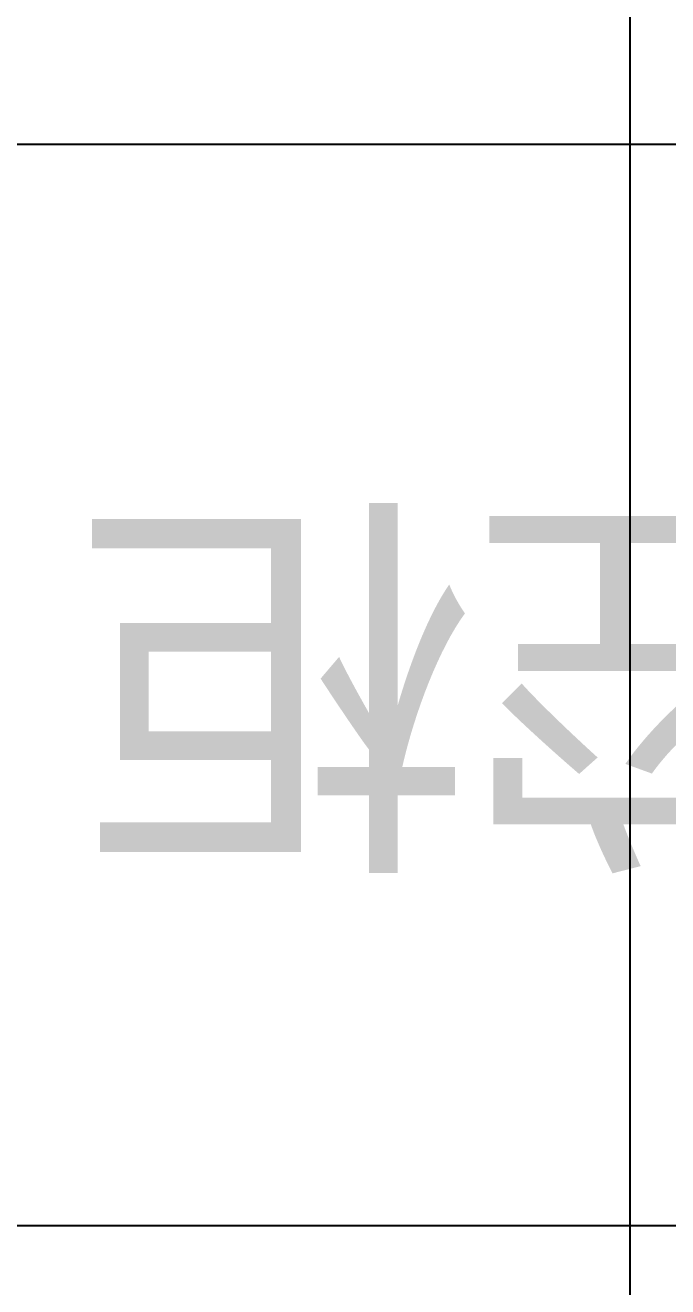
# Model space of a CAD drawing. Header units: millimetres. Extents: x 163705 to 1616509, y 81827 to 302547.
# Drawn here: x 620997 to 621324, y 154254 to 154895 of the extents above; entities that cross this region are included whole.
import ezdxf

# ---------------------------------------------------------------- set-up
doc = ezdxf.new("R2010")
doc.units = ezdxf.units.MM
doc.header["$LTSCALE"] = 10
doc.linetypes.add('ACAD_ISO02W100', pattern=[15, 12, -3])
doc.layers.add('1-虚线', color=8, linetype='ACAD_ISO02W100', lineweight=0)
doc.styles.add('MtXpl_', font='SimSun.ttf')

# ---------------------------------------------------------------- blocks, each defined once
blk = doc.blocks.new('电控')
for p, q in [((25617.25, 6531.38), (26407.25, 6531.38)), ((25617.25, 5981.38), (25617.25, 6531.38)), ((26407.25, 6531.38), (26407.25, 5981.38)), ((26407.25, 5981.38), (25617.25, 5981.38))]:
    blk.add_line(p, q)
at = {"style": 'MtXpl_'}
blk.add_text('电控柜', height=150, dxfattribs=at).set_placement((25681.91, 6180.12))
blk = doc.blocks.new('G$C2612153E')
at = {"rotation": 90}
blk.add_blockref('电控', (9861.3, -22736.2), dxfattribs=at)
blk = doc.blocks.new('A$C285bc443')
at = {"layer": '1-虚线'}
blk.add_lwpolyline([(2418.33, 1273.9), (721.27, -423.15), (2418.33, -2120.21, -2.414214)], format="xyb", close=True, dxfattribs=at)

msp = doc.modelspace()

# ---------------------------------------------------------------- linework, layer by layer
msp.add_line((621304.592, 155458.424), (621304.592, 150509.632))

# ---------------------------------------------------------------- block references
at = {"rotation": 90}
for name, p in [('G$C2612153E', (624580.646, 150955.08)), ('A$C285bc443', (620881.44, 152369.206))]:
    msp.add_blockref(name, p, dxfattribs=at)

doc.saveas('drawing.dxf')
